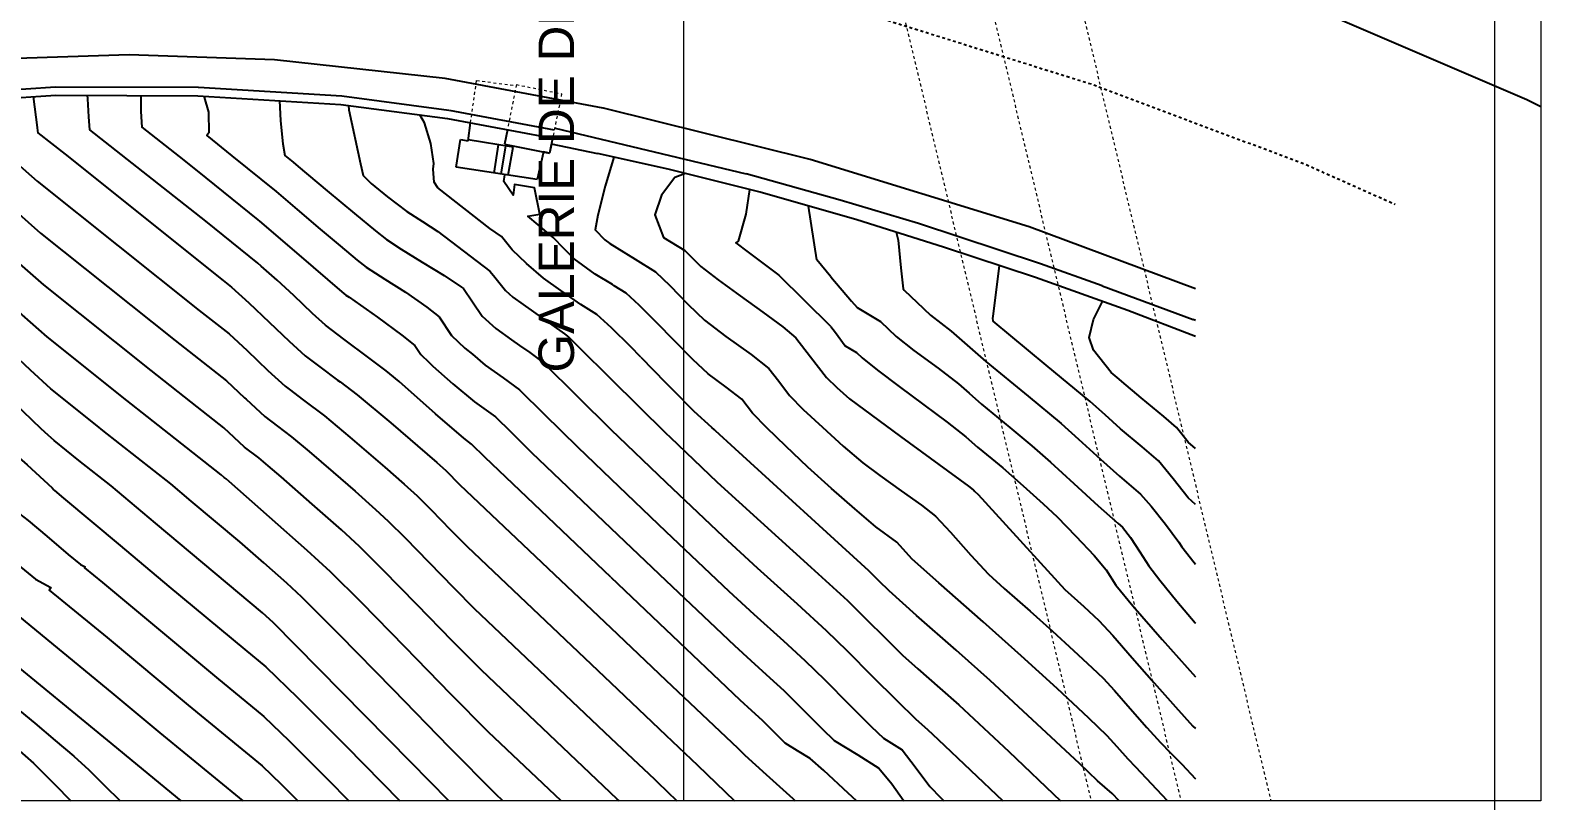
# Model space of a CAD drawing. Extents: x 62344 to 62624, y 108620 to 109406.
# Drawn here: x 62570.5 to 62623.7, y 108620.3 to 108647.5 of the extents above; entities that cross this region are included whole.
import ezdxf

# ---------------------------------------------------------------- set-up
doc = ezdxf.new("R2010")
doc.units = 0
doc.header["$LTSCALE"] = 0.039369
doc.header["$MEASUREMENT"] = 0
for name, pattern in [('DOT', [0.55, 0.3, -0.25]), ('NASCOSTA', [9.525, 6.35, -3.175]), ('TRATTEGGIATA', [0.75, 0.5, -0.25]), ('TRATTEGGIATA2', [0.375, 0.25, -0.125]), ('TRATTOPUNTO2', [0.5, 0.25, -0.125, 0, -0.125])]:
    doc.linetypes.add(name, pattern=pattern)
doc.layers.add('0__No_Plot', color=5, linetype='Continuous', plot=False)
for name, color, linetype in [('Bâti', 7, 'Continuous'), ('coordinate', 2, 'Continuous'), ('Couronnement', 7, 'Continuous'), ('curve livello 1m', 2, 'Continuous'), ('curve livello 5m', 7, 'Continuous'), ('LIN010TR', 2, 'NASCOSTA'), ('LIN018CO', 6, 'Continuous'), ('LIN025CO', 7, 'Continuous'), ('Per+Mod Surf', 7, 'Continuous'), ('Strade', 7, 'Continuous')]:
    doc.layers.add(name, color=color, linetype=linetype)
doc.styles.add('ARIAL', font='arial.ttf')

msp = doc.modelspace()

# ---------------------------------------------------------------- linework, layer by layer
at = {"layer": '0__No_Plot', "linetype": 'Continuous', "lineweight": 0}
msp.add_xline((62622.07823, 109285.13341, 324), (0, -1), dxfattribs=at)
at = {"layer": 'Bâti', "linetype": 'Continuous'}
for p, q in [((62585.90607, 108643.58613), (62585.99585, 108644.221)), ((62585.483, 108642.656), (62585.635, 108643.628)), ((62585.635, 108643.628), (62585.90607, 108643.58613)), ((62587.49245, 108643.35539), (62585.911, 108643.621)), ((62587.29472, 108643.97782), (62587.194, 108643.471)), ((62588.89708, 108643.73034), (62588.77911, 108643.14928)), ((62588.97141, 108644.03657), (62595.70832, 108642.42065)), ((62586.82719, 108642.44974), (62586.98031, 108643.44141)), ((62587.06869, 108642.41565), (62587.23614, 108643.39903)), ((62587.194, 108643.471), (62588.77911, 108643.14928)), ((62587.325, 108642.372), (62587.49245, 108643.35539)), ((62588.56481, 108643.19278), (62588.344, 108642.217)), ((62588.84, 108643.47299), (62590.468, 108643.14301)), ((62592.963, 108642.58), (62590.468, 108643.14301)), ((62588.344, 108642.217), (62585.483, 108642.656)), ((62596.202, 108641.77), (62592.963, 108642.58)), ((62599.02692, 108641.49775), (62595.70832, 108642.42065)), ((62599.609, 108640.799), (62596.202, 108641.77)), ((62601.77699, 108640.674), (62599.02692, 108641.49775)), ((62602.662, 108639.84), (62599.609, 108640.799)), ((62606.07876, 108639.2433), (62601.77699, 108640.674)), ((62605.909, 108638.769), (62602.662, 108639.84)), ((62608.261, 108638.476), (62606.07876, 108639.2433)), ((62609.157, 108637.59799), (62605.909, 108638.769)), ((62608.261, 108638.476), (62611.45799, 108637.287)), ((62611.53953, 108636.68454), (62609.157, 108637.59799)), ((62611.53953, 108637.25271), (62611.45799, 108637.287))]:
    msp.add_line(p, q, dxfattribs=at)
at = {"layer": 'coordinate', "linetype": 'Continuous', "lineweight": 0}
msp.add_line((62593.49999, 108764.27057), (62593.49999, 108620.31839), dxfattribs=at)
at = {"layer": 'Couronnement', "linetype": 'Continuous'}
for p, q in [((62573.964, 108646.612), (62568.717, 108646.44501)), ((62579.088, 108646.437), (62573.964, 108646.612)), ((62585.099, 108645.783), (62579.088, 108646.437)), ((62590.67101, 108644.735), (62585.099, 108645.783)), ((62566.33832, 108645.15268), (62571.36845, 108645.49303)), ((62566.368, 108644.854), (62571.378, 108645.19299)), ((62571.36845, 108645.49303), (62576.38908, 108645.47501)), ((62571.378, 108645.19299), (62576.388, 108645.175)), ((62576.40607, 108645.47398), (62581.45354, 108645.16893)), ((62576.388, 108645.175), (62581.418, 108644.871)), ((62581.418, 108644.871), (62585.18401, 108644.373)), ((62581.45354, 108645.16893), (62585.22333, 108644.67043)), ((62585.23914, 108644.66747), (62588.9464, 108643.97336)), ((62585.18401, 108644.373), (62588.88681, 108643.67974))]:
    msp.add_line(p, q, dxfattribs=at)
at = {"layer": 'curve livello 1m'}
for p, q in [((62576.66505, 108642.27944), (62578.49384, 108640.80526)), ((62586.67484, 108640.49658), (62584.84605, 108641.92327)), ((62598.19625, 108639.395), (62597.9055, 108641.2845)), ((62578.49384, 108639.26659), (62576.66505, 108640.75631)), ((62584.84605, 108640.39333), (62586.67484, 108638.98604)), ((62598.69283, 108638.78645), (62598.19625, 108639.395)), ((62598.69283, 108637.04083), (62596.86405, 108638.84354))]:
    msp.add_line(p, q, dxfattribs=at)
at = {"layer": 'curve livello 1m', "flags": 128}
for points in [[(62576.36035, 108634.20718), (62574.73314, 108635.49175), (62570.95642, 108638.50385), (62570.01108, 108639.33488), (62569.0669, 108640.18479), (62568.16802, 108641.01198), (62567.35858, 108641.77483), (62566.68275, 108642.43174), (62566.18467, 108642.94109), (62565.90849, 108643.26128), (62565.90849, 108643.26128), (62565.67497, 108643.78293), (62565.58982, 108644.7522)], [(62567.03716, 108644.89928), (62567.07769, 108644.438), (62567.26905, 108643.92125), (62567.51305, 108643.46549), (62567.81013, 108643.13397), (62568.37076, 108642.57984), (62569.11518, 108641.87825), (62569.96364, 108641.10439), (62570.83636, 108640.33342), (62575.58073, 108636.54959), (62577.39141, 108635.12017), (62578.02795, 108634.52546)], [(62570.57622, 108645.15039), (62570.71951, 108644.05683), (62570.73467, 108643.94115), (62570.73894, 108643.86632), (62571.70223, 108643.1105), (62577.2759, 108638.66526), (62577.57327, 108638.43051), (62578.17934, 108637.87851), (62578.90019, 108637.1908), (62579.60697, 108636.51733), (62580.17084, 108636.00807), (62580.68452, 108635.61364), (62581.30965, 108635.15182)], [(62576.66505, 108640.75631), (62572.57356, 108643.96663), (62572.54394, 108644.42874), (62572.51073, 108645.06649), (62572.51073, 108645.06649), (62572.49468, 108645.18898)], [(62574.37934, 108645.18222), (62574.3766, 108644.61989), (62574.40818, 108644.06694), (62575.88732, 108642.90636), (62576.66505, 108642.27944)], [(62576.59111, 108645.16273), (62576.6109, 108645.1182), (62576.76406, 108644.59789), (62576.76643, 108643.867), (62576.69494, 108643.77217), (62577.58207, 108643.05706), (62579.14727, 108641.79536), (62579.88386, 108641.16361), (62580.69052, 108640.47057), (62581.39967, 108639.87713), (62582.00209, 108639.37934), (62582.31705, 108639.12655), (62582.97197, 108638.70989), (62583.70014, 108638.25042), (62584.45016, 108637.7169), (62584.88674, 108637.37405), (62585.3196, 108636.72525), (62585.79662, 108636.27848), (62586.05886, 108636.05827)], [(62581.6919, 108644.83478), (62581.70735, 108644.6804), (62582.11633, 108642.76935), (62582.20585, 108642.36349), (62582.49126, 108642.08155), (62583.06245, 108641.60957), (62583.74807, 108641.08914), (62584.2987, 108640.73864), (62584.84605, 108640.39333)], [(62572.83868, 108633.53502), (62571.19653, 108634.84471), (62570.47958, 108635.50038), (62569.46691, 108636.46101), (62568.3246, 108637.55382), (62567.21873, 108638.60605), (62566.31541, 108639.44493), (62566.31541, 108639.44493), (62565.69149, 108639.99122), (62564.87908, 108640.68561), (62564.06014, 108641.38265), (62563.41667, 108641.93686), (62563.13065, 108642.20277), (62563.13065, 108642.20277), (62562.95949, 108642.68131), (62562.78687, 108643.41377), (62562.78687, 108643.41377), (62562.70247, 108644.37445)], [(62574.59869, 108633.87094), (62573.88556, 108634.43392), (62571.07647, 108636.67428), (62570.1912, 108637.44954), (62569.29796, 108638.24543), (62568.4171, 108639.04278), (62567.56892, 108639.82246), (62566.77373, 108640.56532), (62566.05187, 108641.25221), (62565.42364, 108641.86397), (62564.90936, 108642.38147), (62564.52936, 108642.78555), (62564.30394, 108643.05707), (62564.30394, 108643.05707), (62564.27225, 108643.12786), (62564.25666, 108643.30533), (62564.14614, 108644.56332)], [(62584.84605, 108641.92327), (62584.71492, 108642.12529), (62584.67226, 108642.58122), (62584.70283, 108642.78652), (62584.59001, 108643.48695), (62584.37319, 108644.22229), (62584.37319, 108644.22229), (62584.20929, 108644.50189)], [(62591.04132, 108643.01363), (62590.73873, 108641.99049), (62590.48362, 108640.96061), (62590.38179, 108640.44236), (62590.72308, 108640.09468), (62590.90526, 108639.96526), (62591.14474, 108639.81664)], [(62591.05931, 108638.47354), (62590.99461, 108638.51427), (62590.39208, 108638.88823), (62590.39208, 108638.88823), (62589.64239, 108639.42079), (62589.29473, 108639.77284), (62588.90136, 108640.17569), (62588.90136, 108640.17569), (62588.377, 108640.61873), (62588.0177, 108640.93237), (62588.0177, 108640.93237), (62588.43796, 108640.99978), (62588.24965, 108641.93149), (62587.53911, 108642.04602), (62587.50119, 108641.67098), (62587.16521, 108642.15145), (62587.2011, 108642.39169), (62587.20121, 108642.39235)], [(62595.8245, 108641.86441), (62595.69563, 108640.99681), (62595.43216, 108640.04625), (62595.3461, 108639.98654), (62595.77795, 108639.66136), (62596.86405, 108638.84354)], [(62578.49384, 108640.80526), (62578.55721, 108640.75417), (62579.94423, 108639.56459), (62581.46316, 108638.2596), (62581.60154, 108638.14525), (62581.71921, 108638.07071), (62582.7182, 108637.36825), (62583.57425, 108636.736), (62584.03055, 108636.36365), (62584.2389, 108636.05137), (62584.53224, 108635.76689)], [(62590.96526, 108636.99472), (62590.44604, 108637.45693), (62590.44604, 108637.45693), (62589.8789, 108637.81119), (62589.17709, 108638.30974), (62588.56169, 108638.74691), (62587.97079, 108639.25694), (62587.4586, 108639.74609), (62587.4586, 108639.74609), (62587.08014, 108640.21286), (62586.67484, 108640.49658)], [(62601.00029, 108640.36197), (62601.06133, 108640.08451), (62601.15527, 108639.11131), (62601.23887, 108638.36308), (62601.27328, 108638.32315), (62601.29186, 108638.312), (62601.72165, 108637.90078), (62602.20295, 108637.43371), (62602.93143, 108636.88004), (62603.49575, 108636.38678), (62604.15219, 108635.8104), (62605.64342, 108634.5791), (62606.80785, 108633.61764), (62607.42543, 108633.06451), (62608.19937, 108632.35841), (62608.86422, 108631.76116), (62609.60828, 108631.1331), (62609.98222, 108630.70278), (62610.48345, 108630.07323), (62610.96159, 108629.43331), (62611.06329, 108629.27451), (62611.49383, 108628.71367), (62611.53953, 108628.6567)], [(62591.14474, 108639.81664), (62591.79568, 108639.41264), (62592.51019, 108638.96277), (62593.01696, 108638.48348), (62593.66691, 108637.81659), (62594.23962, 108637.26329), (62594.99245, 108636.68968), (62595.89003, 108636.04669), (62596.50593, 108635.5623), (62596.85776, 108635.10821), (62597.23759, 108634.61043), (62597.72205, 108634.1187), (62598.3936, 108633.48465), (62599.13145, 108632.81963), (62599.81478, 108632.23498), (62600.4148, 108631.78095), (62601.16736, 108631.2472), (62601.88473, 108630.7364), (62602.37924, 108630.35119), (62602.91426, 108629.78426), (62603.62451, 108628.978), (62604.24893, 108628.30204), (62604.79875, 108627.80828), (62605.71681, 108627.00108), (62606.50549, 108626.30055), (62607.24561, 108625.6221), (62607.90484, 108625.00835), (62608.28542, 108624.64341), (62608.6842, 108624.20771), (62609.24217, 108623.57364), (62609.82892, 108622.90566), (62610.31401, 108622.36825), (62610.66786, 108622.00787), (62611.0636, 108621.60601), (62611.53953, 108621.09611)], [(62583.01496, 108635.4773), (62582.40522, 108635.94018), (62581.52335, 108636.59168), (62580.88618, 108637.08092), (62580.88618, 108637.08092), (62580.4291, 108637.50036), (62579.76147, 108638.13185), (62579.18302, 108638.66925), (62579.18302, 108638.66925), (62578.6109, 108639.16737), (62578.49384, 108639.26659)], [(62586.67484, 108638.98604), (62586.8005, 108638.83247), (62587.22415, 108638.30567), (62587.48099, 108638.07302), (62589.306, 108636.77657), (62589.36571, 108636.73415), (62589.41397, 108636.70401), (62589.41855, 108636.69951)], [(62611.53953, 108630.76475), (62611.28199, 108630.99823), (62610.75248, 108631.66532), (62610.24033, 108632.30657), (62610.24033, 108632.30657), (62609.66398, 108632.7956), (62608.90714, 108633.4319), (62608.90714, 108633.4319), (62608.35669, 108633.92928), (62607.83399, 108634.40075), (62607.83399, 108634.40075), (62606.2836, 108635.68089), (62604.41063, 108637.22738), (62604.40757, 108637.34662), (62604.41334, 108637.39302), (62604.63673, 108639.18865)], [(62610.55505, 108620.31839), (62609.44476, 108621.50791), (62609.44476, 108621.50791), (62609.17261, 108621.78465), (62608.78347, 108622.22228), (62608.43611, 108622.61068), (62608.43611, 108622.61068), (62607.78808, 108623.23206), (62606.66557, 108624.27713), (62605.40534, 108625.43235), (62605.40534, 108625.43235), (62604.06243, 108626.62518), (62602.49921, 108627.99962), (62601.56301, 108628.84037), (62601.56301, 108628.84037), (62601.02342, 108629.43176), (62600.28332, 108629.97542), (62599.5347, 108630.60892), (62598.71499, 108631.33057), (62597.88459, 108632.08467), (62597.10392, 108632.81553), (62596.43339, 108633.46747), (62595.93343, 108633.9848), (62595.93343, 108633.9848), (62595.55135, 108634.48188), (62594.99982, 108634.89982), (62594.36785, 108635.37016), (62594.36785, 108635.37016), (62593.82979, 108635.87392), (62593.19224, 108636.51847), (62592.53474, 108637.19511), (62591.93685, 108637.79514), (62591.47811, 108638.20985), (62591.47811, 108638.20985), (62591.05931, 108638.47354)], [(62598.69283, 108638.78645), (62599.42632, 108637.93526), (62599.62075, 108637.70962), (62600.44422, 108637.21545), (62600.99748, 108636.6821), (62601.6208, 108636.19826), (62602.47122, 108635.56699), (62603.19016, 108635.01559), (62603.56743, 108634.68583), (62604.00629, 108634.30049), (62605.00324, 108633.47731), (62605.78172, 108632.83453), (62606.42936, 108632.25765), (62607.2622, 108631.49916), (62608.11468, 108630.72233), (62608.82129, 108630.09041), (62608.97623, 108629.95963), (62609.25804, 108629.60567), (62609.58261, 108629.09836), (62609.90214, 108628.59988), (62610.28977, 108628.10033), (62610.89269, 108627.35801), (62611.53002, 108626.59563), (62611.53953, 108626.5847)], [(62589.41855, 108636.69951), (62589.80062, 108636.32406), (62590.9425, 108635.19777)], [(62591.9963, 108635.96201), (62591.63282, 108636.33451), (62590.96526, 108636.99472)], [(62598.69283, 108637.04083), (62598.86235, 108636.82669), (62599.19214, 108636.36161), (62599.59658, 108636.1189), (62599.79201, 108635.9305), (62600.33679, 108635.49706), (62601.10405, 108634.92054), (62601.96461, 108634.28279), (62602.78928, 108633.6657), (62603.44888, 108633.15114), (62603.86039, 108632.79058), (62604.36307, 108632.37552), (62604.75559, 108632.05142), (62605.4719, 108631.42174), (62606.18018, 108630.78232), (62606.66792, 108630.32497), (62607.3284, 108629.6505), (62607.96824, 108628.96152), (62608.39551, 108628.46473), (62608.39551, 108628.46473), (62608.74098, 108627.92525), (62609.3366, 108627.19193), (62610.36479, 108626.00969), (62611.53953, 108624.69215)], [(62584.53224, 108635.76689), (62584.6676, 108635.63562), (62585.36834, 108635.01998), (62586.13089, 108634.38915), (62586.87383, 108633.85253), (62587.4143, 108633.32106), (62588.14249, 108632.6012), (62590.9425, 108629.93402)], [(62586.05886, 108636.05827), (62586.50994, 108635.67947), (62587.13948, 108635.22666), (62587.71461, 108634.80934), (62588.59099, 108633.94757), (62589.77174, 108632.78031), (62590.9425, 108631.66509)], [(62591.9963, 108635.96201), (62592.88273, 108635.05236)], [(62581.30965, 108635.15182), (62581.39549, 108635.0884), (62581.99826, 108634.63081), (62583.17987, 108633.64236), (62584.80569, 108632.24702), (62585.12408, 108631.96391), (62585.61995, 108631.46032), (62590.9425, 108626.41395)], [(62590.9425, 108628.20295), (62586.51323, 108632.42209), (62586.51323, 108632.42209), (62586.03304, 108632.89572), (62585.75184, 108633.09883), (62584.76272, 108633.9656), (62583.47754, 108635.09693), (62583.15288, 108635.3726), (62583.01496, 108635.4773)], [(62590.9425, 108635.19777), (62592.88273, 108633.28404)], [(62608.85404, 108620.31839), (62608.60621, 108620.57286), (62608.60621, 108620.57286), (62608.09003, 108621.02711), (62607.45167, 108621.63476), (62604.3052, 108624.56416), (62603.11265, 108625.62454), (62601.71635, 108626.85288), (62600.75185, 108627.71585), (62600.75185, 108627.71585), (62600.39952, 108628.06357), (62600.02796, 108628.43106), (62600.02796, 108628.43106), (62595.31509, 108632.72704), (62594.62927, 108633.35917), (62594.59676, 108633.40146), (62594.49607, 108633.47704), (62593.88035, 108634.04758), (62593.15489, 108634.77278), (62592.88273, 108635.05236)], [(62591.22894, 108620.31839), (62591.16596, 108620.37935), (62586.37917, 108624.91774), (62585.35239, 108625.95165), (62584.10313, 108627.23372), (62582.91675, 108628.4497), (62582.07862, 108629.28531), (62582.07862, 108629.28531), (62581.44068, 108629.86658), (62580.41794, 108630.776), (62579.31722, 108631.74076), (62579.31722, 108631.74076), (62578.86387, 108632.12984), (62578.53438, 108632.40547), (62578.53438, 108632.40547), (62578.0248, 108632.78951), (62577.30048, 108633.46501), (62576.36035, 108634.20718)], [(62578.02795, 108634.52546), (62578.08039, 108634.47648), (62578.74015, 108633.86236), (62579.18856, 108633.52326), (62579.689, 108633.14725), (62580.30254, 108632.63402), (62581.14671, 108631.90951), (62581.92282, 108631.22926), (62582.64396, 108630.58803), (62583.09377, 108630.17818), (62583.68474, 108629.58899), (62584.52126, 108628.7316), (62585.40211, 108627.82761), (62586.1261, 108627.0986), (62590.9425, 108622.53212)], [(62587.13596, 108620.31839), (62586.88532, 108620.55602), (62585.25294, 108622.19972), (62583.26687, 108624.23797), (62581.38077, 108626.17113), (62580.04831, 108627.49959), (62580.04831, 108627.49959), (62579.51399, 108627.98759), (62578.70436, 108628.70751), (62577.86231, 108629.44338), (62577.86231, 108629.44338), (62576.14477, 108630.88626), (62575.42805, 108631.48926), (62573.03797, 108633.37608), (62572.83868, 108633.53502)], [(62589.18311, 108620.31839), (62586.63225, 108622.73688), (62585.30267, 108624.07568), (62583.685, 108625.73584), (62582.14876, 108627.31042), (62581.06346, 108628.39245), (62581.06346, 108628.39245), (62580.23739, 108629.14513), (62578.91305, 108630.32274), (62577.48773, 108631.572), (62577.48773, 108631.572), (62577.37975, 108631.66369), (62577.30946, 108631.71666), (62577.20955, 108631.80984), (62574.59869, 108633.87094)], [(62592.88273, 108633.28404), (62593.03025, 108633.13854), (62594.69079, 108631.55678), (62596.20815, 108630.17003), (62597.98803, 108628.55934), (62599.27848, 108627.37491), (62599.90726, 108626.75734), (62600.63748, 108626.02668), (62601.22039, 108625.45629), (62601.75909, 108624.97429), (62602.53897, 108624.28822), (62603.20505, 108623.69596), (62604.96246, 108622.05979), (62606.79189, 108620.31839)], [(62567.83303, 108632.57963), (62567.89467, 108632.52669), (62568.73543, 108631.7877), (62569.40042, 108631.17459), (62569.76085, 108630.79121), (62570.09692, 108630.43631), (62570.40171, 108630.19526), (62571.05936, 108629.64518), (62571.81578, 108629.00512), (62572.24411, 108628.65257), (62572.41119, 108628.56192), (62572.39392, 108628.53362), (62573.0272, 108628.01437), (62577.03856, 108624.66972), (62578.71248, 108623.29464), (62579.60459, 108622.43549), (62580.96717, 108621.07243), (62581.70662, 108620.31839)], [(62569.51982, 108632.90157), (62570.36331, 108632.1602), (62571.24602, 108631.34634), (62571.30759, 108631.28107), (62571.33454, 108631.25976), (62571.65358, 108630.99262), (62573.64421, 108629.31783), (62575.36385, 108627.87318), (62578.03378, 108625.647), (62578.77359, 108625.03927), (62579.88963, 108623.96447), (62581.59422, 108622.25929), (62583.49754, 108620.31839)], [(62564.44581, 108631.93313), (62564.50265, 108631.88462), (62565.18948, 108631.29779), (62565.70922, 108630.83108), (62566.35429, 108630.15642), (62567.09163, 108629.34996), (62567.67557, 108628.74678), (62568.0505, 108628.44901), (62568.53604, 108628.06625), (62569.07494, 108627.61501), (62569.60582, 108627.33617), (62569.98767, 108627.11983), (62569.89336, 108626.96519), (62573.35287, 108624.12864), (62575.0481, 108622.71516), (62577.96575, 108620.31839)], [(62566.14104, 108632.25669), (62566.36395, 108632.06614), (62567.03315, 108631.48163), (62567.55482, 108631.00283), (62568.24381, 108630.26996), (62568.88625, 108629.59155), (62569.46887, 108629.13075), (62570.14756, 108628.56047), (62570.65953, 108628.13379), (62571.19943, 108627.84088), (62571.14364, 108627.7494), (62573.19004, 108626.07151), (62576.04333, 108623.69244), (62578.65136, 108621.55001), (62579.31956, 108620.90651), (62579.90747, 108620.31839)], [(62590.9425, 108631.66509), (62592.88273, 108629.81692)], [(62590.9425, 108629.93402), (62592.88273, 108628.08585)], [(62592.88273, 108629.81692), (62595.09386, 108627.71069), (62595.98213, 108626.89888), (62597.02409, 108625.95597), (62597.77953, 108625.26259), (62598.47588, 108624.57963), (62599.33828, 108623.71537), (62600.11224, 108622.94206), (62600.54329, 108622.53197), (62601.20757, 108622.11962), (62601.66379, 108621.51831), (62602.1823, 108620.81738), (62602.5724, 108620.42146), (62602.67937, 108620.31839)], [(62590.9425, 108628.20295), (62592.88273, 108626.35478)], [(62592.88273, 108628.08585), (62595.29539, 108625.78765), (62595.86912, 108625.2633), (62596.54211, 108624.65428), (62597.03005, 108624.20644), (62597.66169, 108623.58357), (62598.38659, 108622.85673), (62598.81514, 108622.44275), (62599.63909, 108621.93707), (62600.38342, 108621.46923), (62600.84022, 108620.91856), (62601.26865, 108620.31839)], [(62590.9425, 108626.41395), (62592.88273, 108624.57441)], [(62599.59324, 108620.31839), (62599.30074, 108620.59318), (62599.30074, 108620.59318), (62598.44517, 108621.38136), (62597.96549, 108621.8082), (62597.96549, 108621.8082), (62597.51739, 108622.08529), (62597.087, 108622.35352), (62597.087, 108622.35352), (62596.73539, 108622.69882), (62596.28057, 108623.15028), (62596.28057, 108623.15028), (62595.91055, 108623.488), (62595.49693, 108623.8646), (62595.49693, 108623.8646), (62592.88273, 108626.35478)], [(62592.88273, 108624.57441), (62595.4138, 108622.17468), (62595.66657, 108621.93003), (62596.41343, 108621.24664), (62597.35666, 108620.39476), (62597.44028, 108620.31839)], [(62569.91127, 108623.6592), (62570.6337, 108623.05296), (62571.35401, 108622.44839), (62572.0115, 108621.88691), (62572.54546, 108621.40993), (62573.12871, 108620.82131), (62573.60445, 108620.35599), (62573.64391, 108620.31839)], [(62590.9425, 108622.53212), (62592.47759, 108621.0767)], [(62570.0052, 108622.15776), (62570.5949, 108621.64378), (62571.33906, 108620.89469), (62571.90893, 108620.31839)], [(62592.47759, 108621.0767), (62592.5819, 108620.97779), (62593.2632, 108620.31839)]]:
    msp.add_lwpolyline(points, dxfattribs=at)
at = {"layer": 'curve livello 5m', "flags": 128}
for points in [[(62568.70897, 108645.0124), (62568.8033, 108644.37177), (62569.1176, 108643.6697), (62569.42859, 108643.34217), (62570.0207, 108642.78413), (62570.7163, 108642.16299), (62570.7163, 108642.16299), (62576.42831, 108637.60743), (62577.48234, 108636.77534), (62578.12039, 108636.18773), (62578.85544, 108635.48435), (62579.45549, 108634.93521), (62579.45549, 108634.93521), (62579.60044, 108634.82559)], [(62579.25975, 108645.00144), (62579.29945, 108644.28968), (62579.3755, 108643.4761), (62579.45039, 108643.06783), (62579.45039, 108643.06783), (62579.73732, 108642.83654), (62579.91788, 108642.68154), (62580.942, 108641.82324), (62581.89982, 108641.02776), (62582.64534, 108640.41575), (62583.03256, 108640.10784), (62583.03256, 108640.10784), (62583.54949, 108639.76719), (62584.28668, 108639.30997), (62585.05894, 108638.83226), (62585.68107, 108638.43012), (62585.68107, 108638.43012), (62585.74292, 108638.38444), (62586.06461, 108637.906), (62586.4003, 108637.39914), (62586.4003, 108637.39914), (62586.88899, 108636.96979), (62587.43271, 108636.57191), (62587.71523, 108636.37441)], [(62571.11031, 108633.20514), (62570.86633, 108633.42986), (62570.22759, 108634.03866), (62569.5543, 108634.68143), (62569.0004, 108635.19803), (62567.63636, 108636.39235), (62565.8602, 108637.91048), (62564.0698, 108639.43439), (62562.66301, 108640.64603), (62562.03769, 108641.22738), (62561.78538, 108642.11616), (62561.57172, 108642.78237), (62561.11031, 108644.14767)], [(62593.57399, 108642.42721), (62593.19742, 108642.29591), (62592.72304, 108641.66904), (62592.48339, 108640.97462), (62592.48339, 108640.97462), (62592.79927, 108640.17979), (62593.54226, 108639.71569), (62594.1114, 108639.15641), (62594.71794, 108638.67898), (62595.49225, 108638.11613), (62596.2982, 108637.54062), (62596.99966, 108637.02522), (62597.46052, 108636.64271), (62597.46052, 108636.64271), (62597.98045, 108635.97167), (62598.54176, 108635.23606), (62598.54176, 108635.23606), (62598.90261, 108634.88464), (62599.34625, 108634.49455), (62599.34625, 108634.49455), (62601.15176, 108633.16457), (62603.54667, 108631.40901), (62603.54667, 108631.40901), (62603.70761, 108631.2867), (62603.71449, 108631.28067), (62603.72289, 108631.27373), (62603.72945, 108631.26831), (62603.76142, 108631.23945), (62603.88044, 108631.11129), (62606.93485, 108627.76371), (62607.60564, 108627.16875), (62608.13474, 108626.67615), (62608.62927, 108626.14017), (62609.31792, 108625.3619), (62610.09137, 108624.47919), (62610.84031, 108623.62989), (62611.45541, 108622.95184), (62611.45541, 108622.95184), (62611.53953, 108622.86617)], [(62611.53953, 108632.73317), (62611.28321, 108632.96404), (62610.87238, 108633.48004), (62610.42292, 108633.86681), (62609.63085, 108634.52713), (62608.95007, 108635.10265), (62608.86012, 108635.18386), (62608.57318, 108635.42078), (62607.95397, 108636.1996), (62607.8013, 108636.65556), (62607.94402, 108637.28595), (62608.26399, 108637.91995)], [(62587.71523, 108636.37441), (62588.07858, 108636.12041), (62588.55539, 108635.76616), (62588.55539, 108635.76616), (62589.76768, 108634.57408), (62590.9425, 108633.41268)], [(62579.60044, 108634.82559), (62580.1115, 108634.43911), (62580.84363, 108633.88903), (62580.84363, 108633.88903), (62581.7412, 108633.13819), (62582.9762, 108632.07827), (62582.9762, 108632.07827), (62583.64934, 108631.48617), (62584.10893, 108631.07104), (62584.10893, 108631.07104), (62584.60486, 108630.57298), (62585.28538, 108629.87392), (62585.87302, 108629.27946), (62585.87302, 108629.27946), (62590.9425, 108624.47304)], [(62585.23136, 108620.31839), (62583.88958, 108621.67461), (62579.03316, 108626.60672), (62578.65674, 108626.94143), (62574.89449, 108630.10205), (62573.32453, 108631.42291), (62572.19039, 108632.31825), (62571.31659, 108633.01514), (62571.11031, 108633.20514)], [(62590.9425, 108633.41268), (62592.88273, 108631.54799)], [(62562.88265, 108631.63478), (62563.73619, 108630.77038), (62563.86362, 108630.65932), (62564.24453, 108630.25557), (62564.86774, 108629.49373), (62565.57569, 108628.60131), (62566.00454, 108628.09636), (62566.00454, 108628.09636), (62566.56618, 108627.79527), (62567.04349, 108627.42314), (62567.5281, 108627.04434), (62567.5281, 108627.04434), (62567.63988, 108626.98238), (62568.12803, 108626.59323), (62568.64425, 108626.18171), (62568.67465, 108626.18272), (62568.68724, 108626.17011), (62568.7129, 108626.14442), (62569.24139, 108625.69039), (62573.5157, 108622.18577), (62574.05288, 108621.73788), (62575.78086, 108620.31839)], [(62592.88273, 108631.54799), (62594.89232, 108629.63373), (62594.89232, 108629.63373), (62596.09514, 108628.53445), (62597.50606, 108627.25766), (62598.529, 108626.31875), (62598.529, 108626.31875), (62599.26508, 108625.59969), (62600.15095, 108624.71456), (62601.01582, 108623.85101), (62601.68893, 108623.19672), (62601.68893, 108623.19672), (62602.1049, 108622.82776), (62602.47325, 108622.48483), (62604.74921, 108620.31839)], [(62590.9425, 108624.47304), (62592.88273, 108622.63349)], [(62592.88273, 108622.63349), (62593.99785, 108621.57623), (62595.29745, 108620.31839)]]:
    msp.add_lwpolyline(points, dxfattribs=at)
at = {"layer": 'LIN010TR', "linetype": 'TRATTOPUNTO2', "lineweight": 0, "ltscale": 5, "flags": 128}
msp.add_lwpolyline([(62598.64492, 108672.28073), (62611.03031, 108620.31839)], dxfattribs=at)
at = {"layer": 'LIN018CO', "lineweight": 0}
msp.add_lwpolyline([(62623.7144, 108620.31839), (62487.31004, 108620.31839), (62487.31004, 108764.27057), (62623.7144, 108764.27057)], close=True, dxfattribs=at)
at = {"layer": 'LIN025CO', "linetype": 'TRATTEGGIATA', "lineweight": 0, "ltscale": 2}
for p, q in [((62589.14248, 108725.43175), (62614.1966, 108620.31839)), ((62583.15022, 108724.00404), (62607.86403, 108620.31839))]:
    msp.add_line(p, q, dxfattribs=at)
at = {"layer": 'LIN025CO', "linetype": 'DOT', "lineweight": 0, "ltscale": 2}
for p, q in [((62585.99585, 108644.221), (62586.207, 108645.714)), ((62586.207, 108645.714), (62587.597, 108645.528)), ((62587.61052, 108645.56697), (62587.29472, 108643.97782)), ((62587.61052, 108645.56697), (62589.20411, 108645.24328)), ((62589.20411, 108645.24328), (62588.89708, 108643.73034))]:
    msp.add_line(p, q, dxfattribs=at)
at = {"layer": 'Per+Mod Surf', "linetype": 'Continuous'}
for p, q in [((62585.483, 108642.656), (62585.635, 108643.628)), ((62585.635, 108643.628), (62585.90607, 108643.58613)), ((62588.56481, 108643.19278), (62588.344, 108642.217)), ((62588.77911, 108643.14928), (62588.56481, 108643.19278)), ((62588.85254, 108643.46188), (62588.77911, 108643.14928)), ((62588.344, 108642.217), (62585.483, 108642.656))]:
    msp.add_line(p, q, dxfattribs=at)
at = {"layer": 'Strade', "linetype": 'Continuous', "flags": 128}
for points in [[(62603.7457, 108659.83602), (62607.465, 108652.189), (62607.925, 108651.601), (62608.606, 108651.13), (62615.98199, 108648.147), (62623.22, 108645.041), (62623.7144, 108644.79791)], [(62611.53953, 108638.36685), (62605.679, 108640.556), (62597.959, 108642.927), (62590.681, 108644.73801)]]:
    msp.add_lwpolyline(points, dxfattribs=at)
at = {"layer": 'Strade', "color": 2, "linetype": 'TRATTEGGIATA2', "ltscale": 5, "flags": 128}
msp.add_lwpolyline([(62591.791, 108650.104), (62600.106, 108648.01401), (62607.873, 108645.58701), (62615.403, 108642.76401), (62618.57931, 108641.34847)], dxfattribs=at)

# ---------------------------------------------------------------- texts
at = {"layer": 'coordinate', "color": 1, "style": 'ARIAL'}
msp.add_text('GALERIE DE DECHARGE', height=1.25, rotation=90, dxfattribs=at).set_placement((62589.64093, 108635.41793))

doc.saveas('drawing.dxf')
